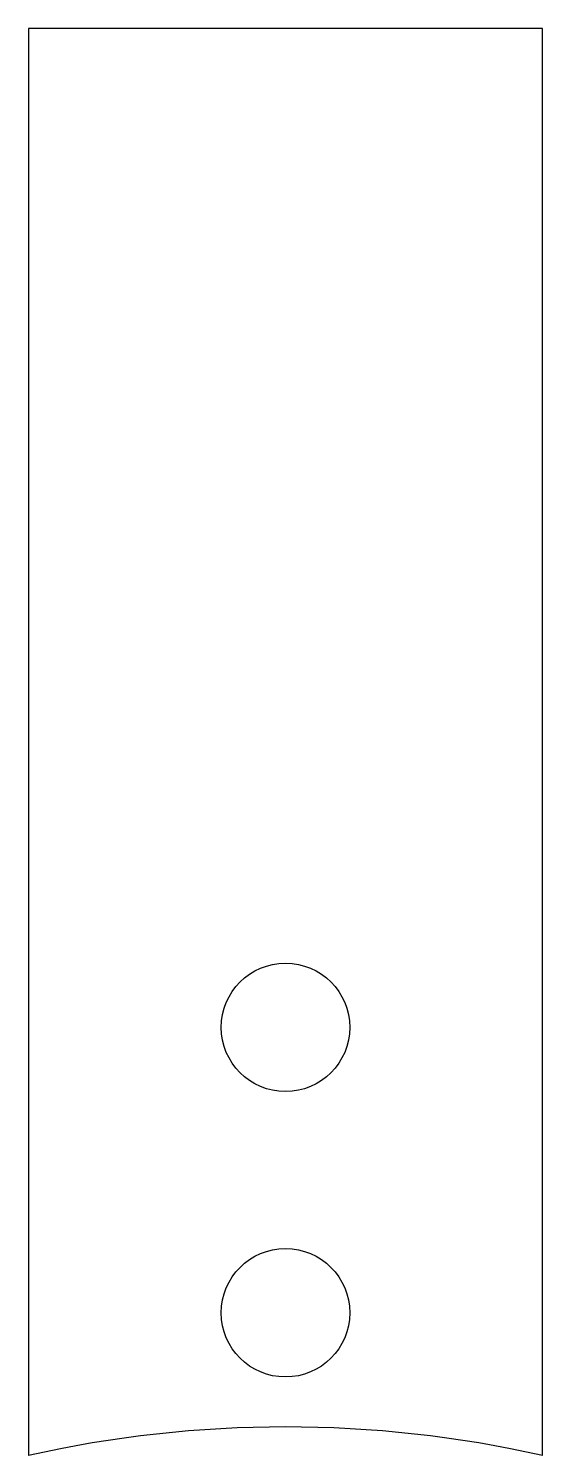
# Model space of a CAD drawing. Header units: millimetres. Extents: x 0 to 18, y 0 to 50.
import ezdxf

# ---------------------------------------------------------------- set-up
doc = ezdxf.new("R2010")
doc.units = ezdxf.units.MM

msp = doc.modelspace()

# ---------------------------------------------------------------- linework, layer by layer
for p, q in [((0, 50), (0, 0)), ((18, 50), (0, 50)), ((18, 0), (18, 50))]:
    msp.add_line(p, q)
for centre in [(9, 15), (9, 5)]:
    msp.add_circle(centre, 2.25)
msp.add_arc((9, -40), 41, 77.3196, 102.6804)

doc.saveas('drawing.dxf')
